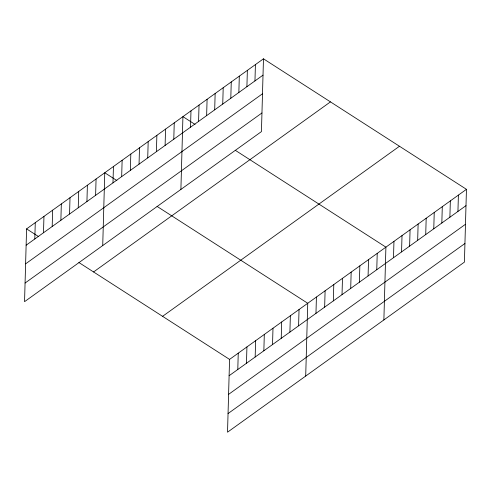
<?xml version="1.0" encoding="UTF-8"?>
<svg xmlns="http://www.w3.org/2000/svg" width="491" height="491" viewBox="0 0 491 491"><rect width="100%" height="100%" fill="white"/><g stroke="black" fill="none" stroke-linecap="round" stroke-linejoin="round"><path stroke-width="0.74" d="M263.471 58.81L26.582 228.886L24.55 301.677L261.439 131.6L263.471 58.81L466.45 189.323L464.418 262.114L227.529 432.19L229.561 359.4L466.45 189.323M34.812 238.982L35.272 222.65M43.496 232.746L43.957 216.414M52.187 226.511L52.641 210.179M60.872 220.269L61.326 203.943M69.556 214.033L70.01 197.701M78.241 207.797L78.701 191.465M86.932 201.562L87.386 185.23M95.616 195.326L96.07 178.994M102.723 245.549L104.755 172.758L116.876 180.553M112.985 182.855L113.439 166.523M121.67 176.619L122.13 160.287M130.361 170.383L130.815 154.051M139.045 164.147L139.499 147.816M147.73 157.912L148.184 141.58M156.414 151.676L156.875 135.344M165.099 145.44L165.559 129.108M173.789 139.205L174.244 122.873M180.897 189.428L182.928 116.637L195.05 124.426M190.526 127.181L190.987 110.849M198.585 121.4L199.039 105.068M206.637 115.618L207.092 99.286M214.69 109.837L215.144 93.505M222.742 104.055L223.202 87.723M230.801 98.274L231.255 81.942M238.853 92.486L239.307 76.154M237.791 369.496L238.245 353.164M246.905 86.704L247.366 70.373M246.476 363.26L246.93 346.928M254.964 80.923L255.418 64.591M255.16 357.025L255.621 340.693M263.851 350.789L264.305 334.457M272.536 344.553L272.99 328.221M281.22 338.317L281.674 321.986M289.905 332.082L290.365 315.75M298.589 325.84L299.05 309.514M305.703 376.063L307.734 303.272L157.065 206.398M315.965 313.368L316.419 297.037M324.649 307.133L325.103 290.801M333.334 300.897L333.794 284.565M342.024 294.661L342.479 278.329M350.709 288.426L351.163 272.094M359.394 282.19L359.848 265.858M368.078 275.954L368.538 259.622M376.763 269.719L377.223 253.387M383.876 319.942L385.908 247.151L235.238 150.271M393.506 257.701L393.96 241.369M401.558 251.92L402.019 235.588M409.617 246.132L410.071 229.8M417.669 240.351L418.123 224.019M425.722 234.569L426.182 218.237M433.774 228.788L434.234 212.456M441.832 223.006L442.287 206.674M449.885 217.225L450.339 200.893M457.937 211.437L458.398 195.105M26.127 245.218L263.016 75.141M25.606 263.845L262.495 93.775M25.072 283.043L261.961 112.967M93.566 271.953L330.455 101.883M162.576 316.327L399.465 146.257M229.107 375.732L465.996 205.655M228.585 394.365L465.474 224.289M228.051 413.557L464.94 243.487M26.582 228.886L38.703 236.68M78.891 262.519L229.561 359.4"/></g></svg>
